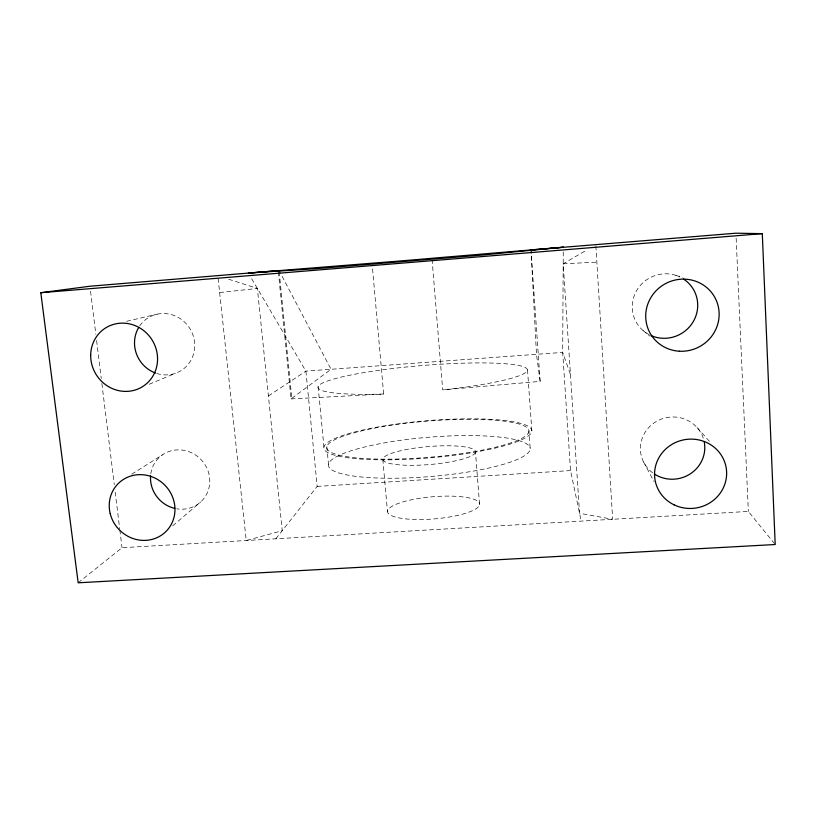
<?xml version="1.0" encoding="UTF-8"?>
<svg xmlns="http://www.w3.org/2000/svg" width="816" height="816" viewBox="0 0 816 816"><rect width="100%" height="100%" fill="white"/><g stroke="black" fill="none" stroke-linecap="round" stroke-linejoin="round"><path stroke-width="0.61" stroke-dasharray="4.08 3.06" d="M563.254 251.94L562.693 352.41L570.527 470.587L581.206 521.108M275.859 538.795L317.169 486.397L305.898 371.117L250.93 277.46M172.696 525.851L200.665 501.973M78.163 582.797L122.023 547.699L748.343 511.428L774.415 543.538M278.358 271.942L291.047 398.922L331.061 369.281L279.653 271.667M268.413 395.944L305.898 371.117L562.693 352.41L570.455 374.544M131.764 474.198L162.364 454.9M595.853 245.953L612.673 519.292L579.554 513.274L563.193 263.782L587.092 249.798M149.185 384.275L175.654 373.218M126.623 321.3L157.151 314.17M219.647 292.536L257.387 288.446L282.244 530.706L246.228 540.508L217.964 276.93M432.092 259.549L442.68 389.875L540.141 381.378L531.073 251.124L536.479 354.317L540.141 381.378M317.169 486.397L570.527 470.587M291.047 398.922L383.653 394.026L372.178 264.466M563.193 263.782L596.853 262.15M675.862 275.38L682.921 277.45M228.623 279.205L257.387 288.446M643.09 330.562L649.964 336.182M697.119 427.604L710.552 442.588M643.549 461.958L654.004 481.552M90.545 291.281L95.819 334.234M96.594 340.547L101.245 378.44M101.867 383.489L114.271 484.551M115.199 492.13L119.697 528.758M119.85 530.023L122.023 547.699M279.184 271.81L291.822 398.351M326.808 446.678L328.501 464.253M318.128 386.6L323.942 446.933M382.816 459.367L387.478 511.591M475.493 452.197A46.512 9.007 -4.8 0 1 404.43 465.181A46.512 9.007 -4.8 0 1 407.582 449.3A46.512 9.007 -4.8 0 1 475.493 452.197L479.573 504.614A46.216 11.108 -4.8 0 1 409.102 519.19A46.216 11.108 -4.8 0 1 411.937 499.688A46.216 11.108 -4.8 0 1 479.573 504.614M527.524 369.913L531.828 430.756A104.346 18.625 -4.8 0 1 376.819 459.765A104.346 18.625 -4.8 0 1 374.86 427.553A104.346 18.625 -4.8 0 1 531.828 430.756M528.921 430.95A101.439 18.105 -4.8 0 1 378.002 459.092A101.439 18.105 -4.8 0 1 376.553 427.747A101.439 18.105 -4.8 0 1 528.921 430.95L530.186 448.667A101.225 19.655 -4.8 0 1 379.685 478.094A101.225 19.655 -4.8 0 1 378.043 444.067A101.225 19.655 -4.8 0 1 530.186 448.667M736.154 238.282L748.343 511.428M652.647 472.821A32.242 31.079 -11.4 0 1 654.228 422.79A32.242 31.079 -11.4 0 1 703.249 438.172M150.787 473.81A30.416 28.897 45.4 0 1 184.1 450.371A30.416 28.897 45.4 0 1 209.549 484.745A30.416 28.897 45.4 0 1 176.695 508.796M649.159 334.672A32.966 32.028 -29.3 0 1 636.041 291.659A32.966 32.028 -29.3 0 1 679.82 276.95M383.653 394.026A105.121 13.087 -4.8 0 1 343.648 376.533A105.121 13.087 -4.8 0 1 513.488 364.599A105.121 13.087 -4.8 0 1 442.68 389.875M139.75 325.849A31.1 29.692 57.2 0 1 178.837 317.781A31.1 29.692 57.2 0 1 192.545 356.908A31.1 29.692 57.2 0 1 156.386 373.351"/><path stroke-width="1.22" d="M278.236 270.677L279.062 270.545L89.923 286.232L40.8 292.709L78.163 582.797L775.2 544.517L762.297 233.641L735.92 233.203L531.022 249.931M40.8 292.709L762.297 233.641M704.269 442.119A32.242 31.079 -11.4 0 1 690.061 474.004A32.242 31.079 -11.4 0 1 654.34 474.004M174.787 508.409A30.416 28.897 45.4 0 1 150.572 475.728M683.512 279.021A32.966 32.028 -29.3 0 1 693.386 321.392A32.966 32.028 -29.3 0 1 651.066 335.58M155.448 373.024A31.1 29.692 57.2 0 1 138.689 327.502M563.285 247.207L480.818 255.163L314.711 268.78L248.36 273.064L372.065 263.211A106.661 1.836 -4.8 0 0 431.99 258.284L563.285 247.207M110.211 513.641A33.833 31.906 45 0 0 164.975 532.44A33.833 31.906 45 0 0 151.123 476.493A33.833 31.906 45 0 0 110.211 513.641M674.006 504.808A36.088 34.629 -10.2 0 0 726.607 471.73A36.088 34.629 -10.2 0 0 671.18 444.853A36.088 34.629 -10.2 0 0 674.006 504.808M90.678 355.154A34.68 32.885 56.4 0 0 140.464 387.835A34.68 32.885 56.4 0 0 141.219 328.817A34.68 32.885 56.4 0 0 90.678 355.154M679.371 351.217A36.975 35.822 -27.9 0 0 715.642 298.972A36.975 35.822 -27.9 0 0 652.259 295.412A36.975 35.822 -27.9 0 0 679.371 351.217"/></g></svg>
